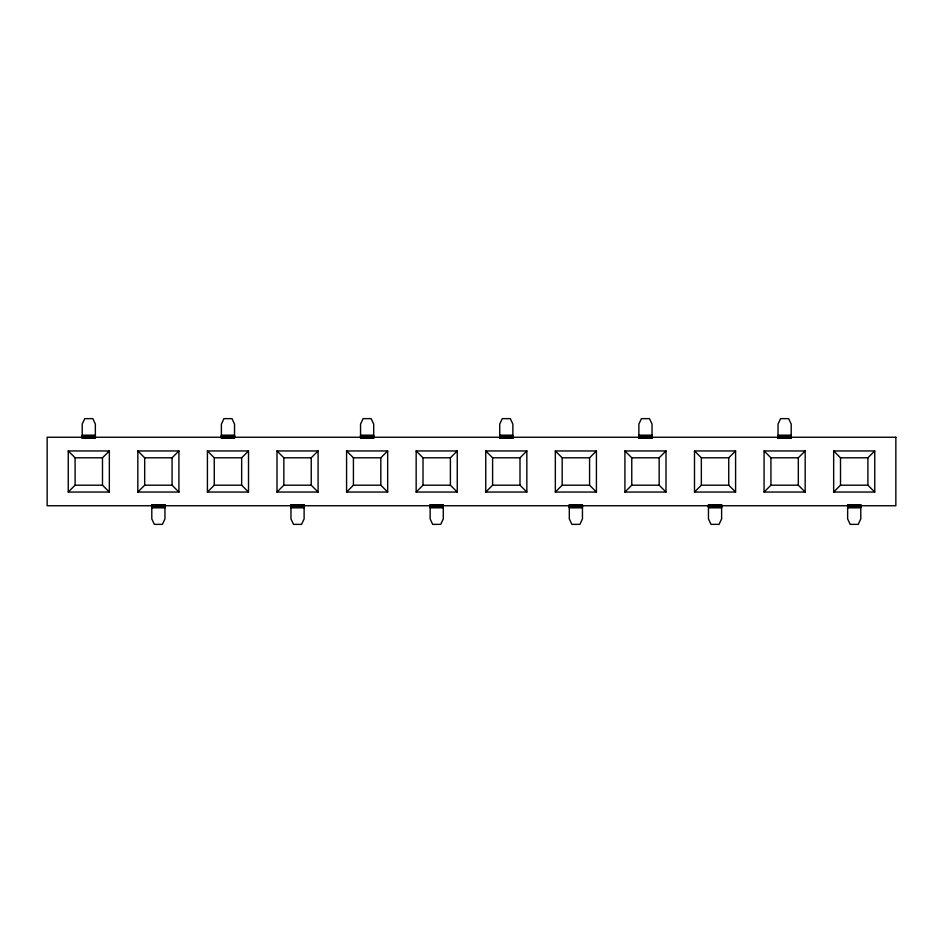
<?xml version="1.0" encoding="UTF-8"?>
<svg xmlns="http://www.w3.org/2000/svg" width="943" height="943" viewBox="0 0 943 943"><rect width="100%" height="100%" fill="white"/><g stroke="black" fill="none" stroke-linecap="round" stroke-linejoin="round"><path stroke-width="1.41" d="M68.25 492.046L75.098 485.197L102.492 485.197L109.341 492.046L68.25 492.046L68.25 450.954L109.341 450.954L109.341 492.046M102.492 485.197L102.492 457.803L109.341 450.954M137.831 492.046L144.68 485.197L144.68 457.803L137.831 450.954L178.922 450.954L178.922 492.046L137.831 492.046L137.831 450.954M178.922 492.046L172.074 485.197L172.074 457.803L178.922 450.954M207.413 492.046L214.261 485.197L214.261 457.803L207.413 450.954L248.504 450.954L248.504 492.046L207.413 492.046L207.413 450.954M214.261 457.803L241.656 457.803L248.504 450.954M276.994 492.046L283.843 485.197L311.237 485.197L318.086 492.046L318.086 450.954L276.994 450.954L276.994 492.046L318.086 492.046M276.994 450.954L283.843 457.803L311.237 457.803L318.086 450.954M346.576 492.046L353.425 485.197L353.425 457.803L346.576 450.954L346.576 492.046L387.667 492.046L387.667 450.954L346.576 450.954M353.425 457.803L380.819 457.803L387.667 450.954M416.158 492.046L423.006 485.197L450.4 485.197L457.249 492.046L457.249 450.954L416.158 450.954L416.158 492.046L457.249 492.046M416.158 450.954L423.006 457.803L450.4 457.803L457.249 450.954M485.751 492.046L492.6 485.197L492.6 457.803L485.751 450.954L485.751 492.046L526.842 492.046L526.842 450.954L485.751 450.954M492.6 457.803L519.994 457.803L526.842 450.954M555.333 492.046L562.181 485.197L562.181 457.803L555.333 450.954L596.424 450.954L596.424 492.046L555.333 492.046L555.333 450.954M562.181 457.803L589.575 457.803L596.424 450.954M624.914 492.046L631.763 485.197L659.157 485.197L666.006 492.046L624.914 492.046L624.914 450.954L666.006 450.954L666.006 492.046M624.914 450.954L631.763 457.803L659.157 457.803L666.006 450.954M694.496 492.046L701.344 485.197L701.344 457.803L694.496 450.954L694.496 492.046L735.587 492.046L735.587 450.954L694.496 450.954M701.344 457.803L728.739 457.803L735.587 450.954M764.078 492.046L770.926 485.197L770.926 457.803L764.078 450.954L764.078 492.046L805.169 492.046L805.169 450.954L764.078 450.954M770.926 457.803L798.32 457.803L805.169 450.954M833.659 492.046L840.508 485.197L840.508 457.803L833.659 450.954L833.659 492.046L874.75 492.046L874.75 450.954L833.659 450.954M840.508 457.803L867.902 457.803L874.75 450.954M82.218 435.206L95.361 435.206M221.381 435.206L234.536 435.206M360.544 435.206L373.699 435.206M499.719 435.206L512.862 435.206M638.882 435.206L652.037 435.206M778.046 435.206L791.201 435.206M82.218 435.678L95.361 435.678M221.381 435.678L234.536 435.678M360.544 435.678L373.699 435.678M499.719 435.678L512.862 435.678M638.882 435.678L652.037 435.678M778.046 435.678L791.201 435.678M82.218 436.137L95.361 436.137M221.381 436.137L234.536 436.137M360.544 436.137L373.699 436.137M499.719 436.137L512.862 436.137M638.882 436.137L652.037 436.137M778.046 436.137L791.201 436.137M82.218 436.574L95.361 436.574M221.381 436.574L234.536 436.574M360.544 436.574L373.699 436.574M499.719 436.574L512.862 436.574M638.882 436.574L652.037 436.574M778.046 436.574L791.201 436.574M82.218 436.963L95.361 436.963M221.381 436.963L234.536 436.963M360.544 436.963L373.699 436.963M499.719 436.963L512.862 436.963M638.882 436.963L652.037 436.963M778.046 436.963L791.201 436.963M82.218 437.576L95.361 437.576M221.381 437.576L234.536 437.576M360.544 437.576L373.699 437.576M499.719 437.576L512.862 437.576M638.882 437.576L652.037 437.576M778.046 437.576L791.201 437.576M82.218 437.776L95.361 437.776M221.381 437.776L234.536 437.776M360.544 437.776L373.699 437.776M499.719 437.776L512.862 437.776M638.882 437.776L652.037 437.776M778.046 437.776L791.201 437.776M82.218 437.941L95.361 437.894M221.381 437.941L234.536 437.894M360.544 437.941L373.699 437.941M499.719 437.894L512.862 437.941M638.882 437.941L652.037 437.894M778.046 437.941L791.201 437.941M68.25 450.954L75.098 457.803L102.492 457.803M144.68 457.803L172.074 457.803M144.68 485.197L172.074 485.197M214.261 485.197L241.656 485.197L248.504 492.046M353.425 485.197L380.819 485.197L387.667 492.046M492.6 485.197L519.994 485.197L526.842 492.046M562.181 485.197L589.575 485.197L596.424 492.046M701.344 485.197L728.739 485.197L735.587 492.046M770.926 485.197L798.32 485.197L805.169 492.046M840.508 485.197L867.902 485.197L874.75 492.046M151.799 505.059L164.954 505.106M290.963 505.059L304.118 505.106M430.138 505.059L443.281 505.106M569.301 505.059L582.456 505.106M708.464 505.059L721.619 505.106M847.639 505.059L860.782 505.106M151.799 505.224L164.954 505.224M290.963 505.224L304.118 505.224M430.138 505.224L443.281 505.224M569.301 505.224L582.456 505.224M708.464 505.224L721.619 505.224M847.639 505.224L860.782 505.224M151.799 505.424L164.954 505.424M290.963 505.424L304.118 505.424M430.138 505.424L443.281 505.424M569.301 505.424L582.456 505.424M708.464 505.424L721.619 505.424M847.639 505.424L860.782 505.424M151.799 506.037L164.954 506.037M290.963 506.037L304.118 506.037M430.138 506.037L443.281 506.037M569.301 506.037L582.456 506.037M708.464 506.037L721.619 506.037M847.639 506.037L860.782 506.037M151.799 506.426L164.954 506.426M290.963 506.426L304.118 506.426M430.138 506.426L443.281 506.426M569.301 506.426L582.456 506.426M708.464 506.426L721.619 506.426M847.639 506.426L860.782 506.426M151.799 506.863L164.954 506.863M290.963 506.863L304.118 506.863M430.138 506.863L443.281 506.863M569.301 506.863L582.456 506.863M708.464 506.863L721.619 506.863M847.639 506.863L860.782 506.863M151.799 507.322L164.954 507.322M290.963 507.322L304.118 507.322M430.138 507.322L443.281 507.322M569.301 507.322L582.456 507.322M708.464 507.322L721.619 507.322M847.639 507.322L860.782 507.322M151.799 507.794L164.954 507.794M290.963 507.794L304.118 507.794M430.138 507.794L443.281 507.794M569.301 507.794L582.456 507.794M708.464 507.794L721.619 507.794M847.639 507.794L860.782 507.794M867.902 457.803L867.902 485.197M860.782 504.717L860.782 518.898L858.224 524.367L850.185 524.367L847.639 518.898L847.639 504.717M798.32 457.803L798.32 485.197M791.201 438.283L791.201 424.102L788.643 418.633L780.604 418.633L778.046 424.102L778.046 438.283M728.739 457.803L728.739 485.197M721.619 504.717L721.619 518.898L719.061 524.367L711.022 524.367L708.464 518.898L708.464 504.717M659.157 457.803L659.157 485.197M652.037 438.283L652.037 424.102L649.479 418.633L641.44 418.633L638.882 424.102L638.882 438.283M631.763 457.803L631.763 485.197M589.575 457.803L589.575 485.197M582.456 504.717L582.456 518.898L579.898 524.367L571.859 524.367L569.301 518.898L569.301 504.717M519.994 457.803L519.994 485.197M512.862 438.283L512.862 424.102L510.316 418.633L502.277 418.633L499.719 424.102L499.719 438.283M450.4 457.803L450.4 485.197M443.281 504.717L443.281 518.898L440.723 524.367L432.684 524.367L430.138 518.898L430.138 504.717M423.006 457.803L423.006 485.197M380.819 457.803L380.819 485.197M373.699 438.283L373.699 424.102L371.141 418.633L363.102 418.633L360.544 424.102L360.544 438.283M311.237 457.803L311.237 485.197M304.118 504.717L304.118 518.898L301.56 524.367L293.521 524.367L290.963 518.898L290.963 504.717M283.843 457.803L283.843 485.197M241.656 457.803L241.656 485.197M234.536 438.283L234.536 424.102L231.978 418.633L223.939 418.633L221.381 424.102L221.381 438.283M164.954 504.717L164.954 518.898L162.396 524.367L154.357 524.367L151.799 518.898L151.799 504.717M95.361 438.283L95.361 424.102L92.815 418.633L84.776 418.633L82.218 424.102L82.218 438.283M75.098 457.803L75.098 485.197M895.85 437.257L47.15 437.257L47.15 505.743L895.85 505.743L895.85 437.257"/></g></svg>
